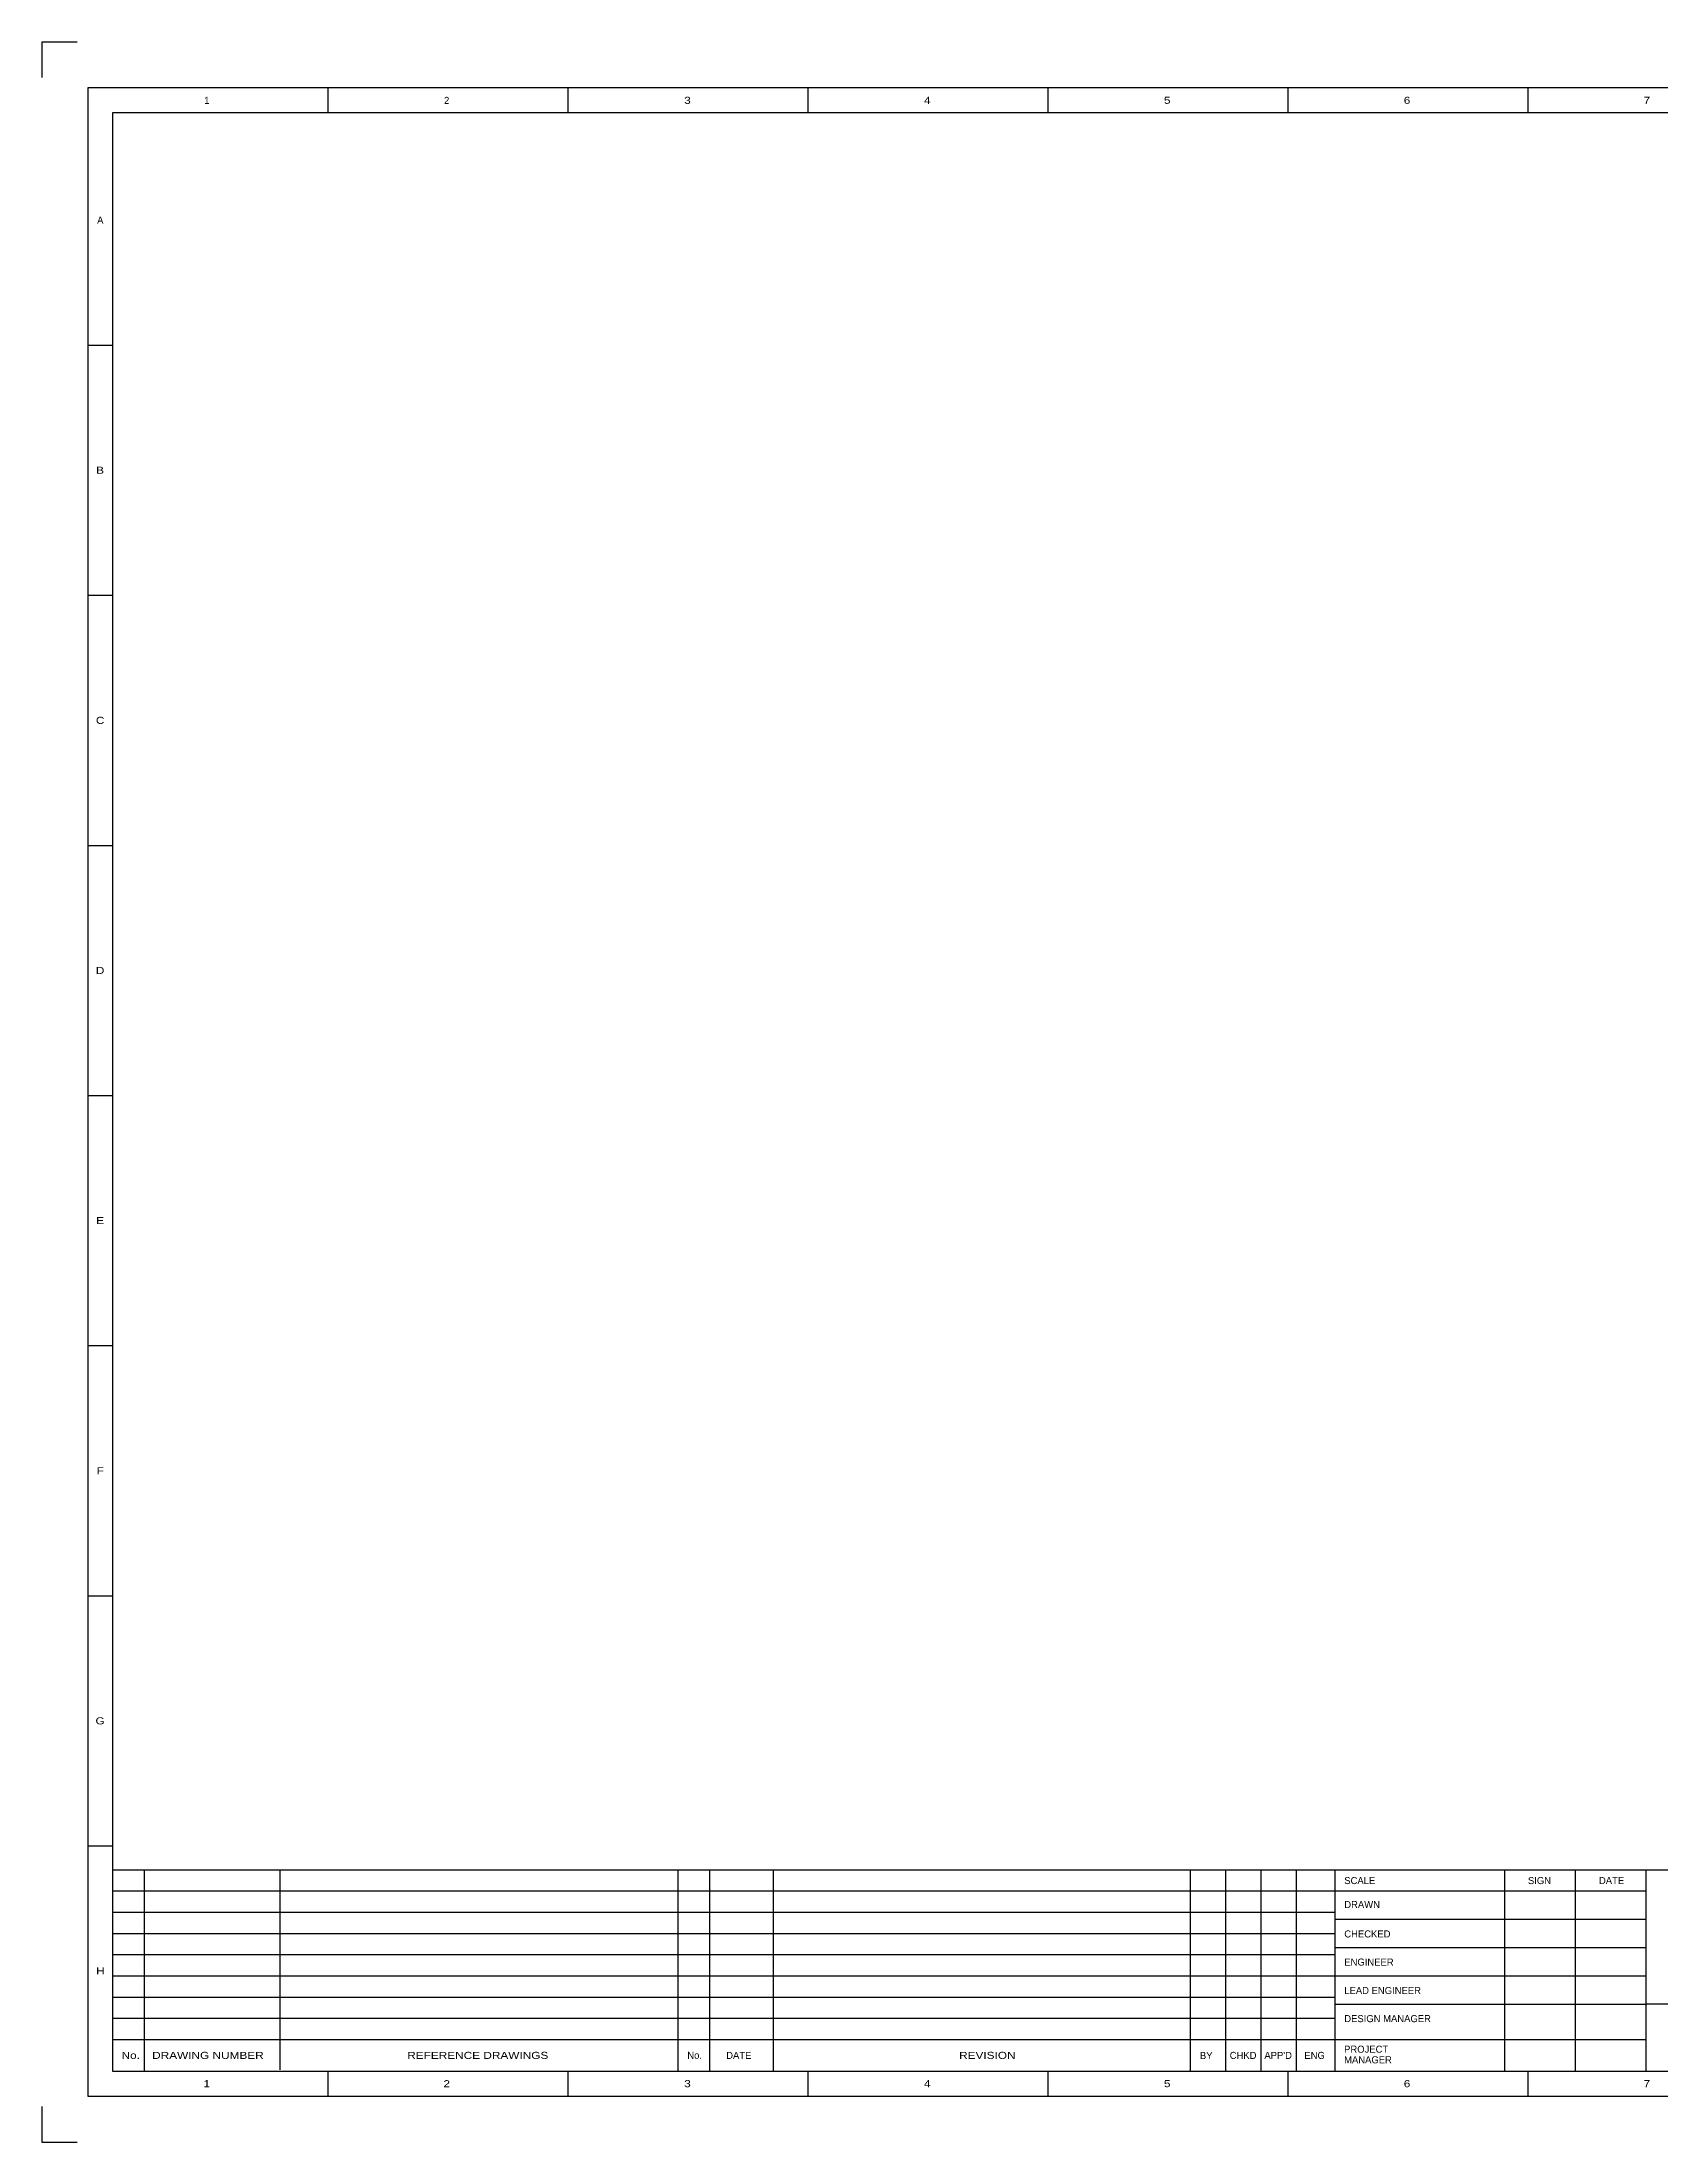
# Model space of a CAD drawing. Extents: x 0 to 420, y -1 to 296.
# Drawn here: x -0.2 to 228.7, y -0.6 to 296.4 of the extents above; entities that cross this region are included whole.
import ezdxf
from ezdxf.enums import TextEntityAlignment as Align

# ---------------------------------------------------------------- set-up
doc = ezdxf.new("R2010")
doc.units = 0
doc.header["$MEASUREMENT"] = 0
doc.layers.add('-CS', color=7, linetype='CONTINUOUS')
doc.layers.add('A1-CS', color=7, linetype='CONTINUOUS')

msp = doc.modelspace()

# ---------------------------------------------------------------- linework, layer by layer
at = {"layer": '-CS', "color": 212, "linetype": 'CONTINUOUS', "ltscale": 0.5}
for p, q in [((-0.226262, 296.396298), (-0.226262, 291.396298)), ((4.773739, 296.396298), (-0.226262, 296.396298)), ((413.773738, 289.896298), (6.273739, 289.896298)), ((6.273739, 289.896298), (6.273739, 5.896298)), ((40.233739, 289.896298), (40.233739, 286.396298)), ((74.183739, 289.896298), (74.183739, 286.396298)), ((108.148738, 289.896298), (108.148738, 286.396298)), ((142.113739, 289.896298), (142.113739, 286.396298)), ((176.063739, 289.896298), (176.063739, 286.396298)), ((210.023739, 289.896298), (210.023739, 286.396298)), ((410.273738, 286.396298), (9.773739, 286.396298)), ((9.773739, 286.396298), (9.773739, 9.396297)), ((6.273739, 253.521298), (9.773739, 253.521298)), ((6.273739, 218.146298), (9.768738, 218.146298)), ((6.273739, 182.771298), (9.768738, 182.771298)), ((6.273739, 147.396298), (9.768738, 147.396298)), ((6.273739, 112.021298), (9.768738, 112.021298)), ((6.273739, 76.646298), (9.768738, 76.646298)), ((6.273739, 41.271298), (9.768738, 41.271298)), ((9.773739, 37.896298), (410.273738, 37.896298)), ((14.273739, 9.396297), (14.273739, 37.896298)), ((89.773738, 9.396297), (89.773738, 37.896298)), ((94.273738, 9.396297), (94.273738, 37.896298)), ((103.273738, 9.396297), (103.273738, 37.896298)), ((162.273739, 9.396297), (162.273739, 37.896298)), ((167.273739, 9.396297), (167.273739, 37.896298)), ((172.273739, 9.396297), (172.273739, 37.896298)), ((177.273739, 9.396297), (177.273739, 37.896298)), ((182.773739, 9.396297), (182.773739, 37.896298)), ((206.773739, 9.396297), (206.773739, 37.896298)), ((216.773739, 9.396297), (216.773739, 37.896298)), ((226.773739, 9.396297), (226.773739, 37.896298)), ((9.773739, 34.896298), (182.773739, 34.896298)), ((182.773739, 34.896298), (226.773739, 34.896298)), ((9.773739, 31.896297), (182.773739, 31.896297)), ((182.773739, 30.896297), (226.773739, 30.896297)), ((9.773739, 28.896297), (182.773739, 28.896297)), ((182.773739, 26.896297), (226.773739, 26.896297)), ((9.773739, 25.896297), (182.773739, 25.896297)), ((9.773739, 22.896297), (182.773739, 22.896297)), ((182.773739, 22.896297), (226.773739, 22.896297)), ((9.773739, 19.896297), (182.773739, 19.896297)), ((182.773739, 18.896297), (226.773739, 18.896297)), ((251.273739, 18.896297), (226.773739, 18.896297)), ((9.773739, 16.896297), (182.773739, 16.896297)), ((9.773739, 13.896297), (182.773739, 13.896297)), ((182.773739, 13.896297), (226.773739, 13.896297)), ((9.773739, 9.396297), (410.273738, 9.396297)), ((40.233739, 9.396297), (40.233739, 5.896298)), ((74.183739, 9.396297), (74.183739, 5.896298)), ((108.148738, 9.396297), (108.148738, 5.896298)), ((142.113739, 9.396297), (142.113739, 5.896298)), ((176.063739, 9.396297), (176.063739, 5.896298)), ((210.023739, 9.396297), (210.023739, 5.896298)), ((-0.226262, 4.396298), (-0.226262, -0.603703)), ((6.273739, 5.896298), (413.773738, 5.896298)), ((-0.226262, -0.603703), (4.773739, -0.603703))]:
    msp.add_line(p, q, dxfattribs=at)
at = {"layer": 'A1-CS', "color": 212, "linetype": 'CONTINUOUS', "ltscale": 0.5}
for p, q in [((-0.226262, 296.396298), (-0.226262, 291.396298)), ((4.773739, 296.396298), (-0.226262, 296.396298)), ((413.773738, 289.896298), (6.273739, 289.896298)), ((6.273739, 289.896298), (6.273739, 5.896298)), ((40.233739, 289.896298), (40.233739, 286.396298)), ((74.183739, 289.896298), (74.183739, 286.396298)), ((108.148738, 289.896298), (108.148738, 286.396298)), ((142.113739, 289.896298), (142.113739, 286.396298)), ((176.063739, 289.896298), (176.063739, 286.396298)), ((210.023739, 289.896298), (210.023739, 286.396298)), ((410.273738, 286.396298), (9.773739, 286.396298)), ((9.773739, 286.396298), (9.773739, 9.396297)), ((6.273739, 253.521298), (9.773739, 253.521298)), ((6.273739, 218.146298), (9.768738, 218.146298)), ((6.273739, 182.771298), (9.768738, 182.771298)), ((6.273739, 147.396298), (9.768738, 147.396298)), ((6.273739, 112.021298), (9.768738, 112.021298)), ((6.273739, 76.646298), (9.768738, 76.646298)), ((6.273739, 41.271298), (9.768738, 41.271298)), ((9.773739, 37.896298), (410.273738, 37.896298)), ((14.273739, 9.396297), (14.273739, 37.896298)), ((33.484738, 9.598669), (33.484738, 37.896298)), ((89.773738, 9.396297), (89.773738, 37.896298)), ((94.273738, 9.396297), (94.273738, 37.896298)), ((103.273738, 9.396297), (103.273738, 37.896298)), ((162.273739, 9.396297), (162.273739, 37.896298)), ((167.273739, 9.396297), (167.273739, 37.896298)), ((172.273739, 9.396297), (172.273739, 37.896298)), ((177.273739, 9.396297), (177.273739, 37.896298)), ((182.773739, 9.396297), (182.773739, 37.896298)), ((206.773739, 9.396297), (206.773739, 37.896298)), ((216.773739, 9.396297), (216.773739, 37.896298)), ((226.773739, 9.396297), (226.773739, 37.896298)), ((9.773739, 34.896298), (182.773739, 34.896298)), ((182.773739, 34.896298), (226.773739, 34.896298)), ((9.773739, 31.896297), (182.773739, 31.896297)), ((182.773739, 30.896297), (226.773739, 30.896297)), ((9.773739, 28.896297), (182.773739, 28.896297)), ((182.773739, 26.896297), (226.773739, 26.896297)), ((9.773739, 25.896297), (182.773739, 25.896297)), ((9.773739, 22.896297), (182.773739, 22.896297)), ((182.773739, 22.896297), (226.773739, 22.896297)), ((9.773739, 19.896297), (182.773739, 19.896297)), ((182.773739, 18.896297), (226.773739, 18.896297)), ((251.273739, 18.896297), (226.773739, 18.896297)), ((9.773739, 16.896297), (182.773739, 16.896297)), ((9.773739, 13.896297), (182.773739, 13.896297)), ((182.773739, 13.896297), (226.773739, 13.896297)), ((9.773739, 9.396297), (410.273738, 9.396297)), ((40.233739, 9.396297), (40.233739, 5.896298)), ((74.183739, 9.396297), (74.183739, 5.896298)), ((108.148738, 9.396297), (108.148738, 5.896298)), ((142.113739, 9.396297), (142.113739, 5.896298)), ((176.063739, 9.396297), (176.063739, 5.896298)), ((210.023739, 9.396297), (210.023739, 5.896298)), ((-0.226262, 4.396298), (-0.226262, -0.603703)), ((6.273739, 5.896298), (413.773738, 5.896298)), ((-0.226262, -0.603703), (4.773739, -0.603703))]:
    msp.add_line(p, q, dxfattribs=at)

# ---------------------------------------------------------------- texts
at = {"layer": '-CS', "color": 212, "linetype": 'CONTINUOUS', "ltscale": 0.5}
for s, height, p in [('1', 0.995, (23.098739, 288.146298)), ('2', 0.995, (57.038739, 288.146298)), ('A', 0.995, (8.023739, 271.206298)), ('SIGN', 1, (211.673739, 36.371297)), ('DATE', 1, (221.868739, 36.371297)), ('No.', 1, (92.128738, 11.646297)), ('DATE', 1, (98.373739, 11.646297)), ('BY', 1, (164.513738, 11.626298)), ('CHKD', 1, (169.733738, 11.646297)), ("APP'D", 1, (174.693738, 11.646297)), ('ENG', 1, (179.853738, 11.646297))]:
    msp.add_text(s, height=height, dxfattribs=at).set_placement(p, align=Align.MIDDLE)
at = {"layer": '-CS', "color": 212, "linetype": 'CONTINUOUS', "ltscale": 0.5, "width": 1.25}
for s, p in [('3', (91.108739, 288.146298)), ('4', (125.043739, 288.146298)), ('5', (158.993739, 288.146298)), ('6', (192.928739, 288.146298)), ('7', (226.863739, 288.146298)), ('B', (7.993739, 235.836298)), ('C', (8.008738, 200.456298)), ('D', (7.998739, 165.086298)), ('E', (7.998739, 129.706298)), ('F', (8.023739, 94.336298)), ('G', (7.998739, 58.956297)), ('H', (8.038738, 23.586298)), ('1', (23.093739, 7.646298)), ('2', (57.043739, 7.646298)), ('3', (91.108739, 7.646298)), ('4', (125.043739, 7.646298)), ('5', (158.993739, 7.646298)), ('6', (192.928739, 7.646298)), ('7', (226.863739, 7.646298))]:
    msp.add_text(s, height=1, dxfattribs=at).set_placement(p, align=Align.MIDDLE)
at = {"layer": '-CS', "color": 212, "linetype": 'CONTINUOUS', "ltscale": 0.5}
for s, p in [('SCALE', (184.048739, 36.371297)), ('DRAWN', (184.048739, 32.976298)), ('CHECKED', (184.048739, 28.821298)), ('ENGINEER', (184.048739, 24.841298)), ('LEAD ENGINEER', (184.048739, 20.821298)), ('DESIGN MANAGER', (184.048739, 16.846297)), ('PROJECT', (184.023739, 12.521297)), ('MANAGER', (184.023739, 11.021297))]:
    msp.add_text(s, height=1, dxfattribs=at).set_placement(p, align=Align.MIDDLE_LEFT)
at = {"layer": '-CS', "color": 212, "linetype": 'CONTINUOUS', "ltscale": 0.5, "width": 1.25}
for s, p in [('No.', (11.033739, 11.646297)), ('DRAWING NUMBER', (15.363739, 11.646297)), ('REFERENCE DRAWINGS', (51.453739, 11.646297)), ('REVISION', (129.548739, 11.646297))]:
    msp.add_text(s, height=1, dxfattribs=at).set_placement(p, align=Align.MIDDLE_LEFT)
at = {"layer": 'A1-CS', "color": 212, "linetype": 'CONTINUOUS', "ltscale": 0.5}
for s, height, p in [('1', 0.995, (23.098739, 288.146298)), ('2', 0.995, (57.038739, 288.146298)), ('A', 0.995, (8.023739, 271.206298)), ('SIGN', 1, (211.673739, 36.371297)), ('DATE', 1, (221.868739, 36.371297)), ('No.', 1, (92.128738, 11.646297)), ('DATE', 1, (98.373739, 11.646297)), ('BY', 1, (164.513738, 11.626298)), ('CHKD', 1, (169.733738, 11.646297)), ("APP'D", 1, (174.693738, 11.646297)), ('ENG', 1, (179.853738, 11.646297))]:
    msp.add_text(s, height=height, dxfattribs=at).set_placement(p, align=Align.MIDDLE)
at = {"layer": 'A1-CS', "color": 212, "linetype": 'CONTINUOUS', "ltscale": 0.5, "width": 1.25}
for s, p in [('3', (91.108739, 288.146298)), ('4', (125.043739, 288.146298)), ('5', (158.993739, 288.146298)), ('6', (192.928739, 288.146298)), ('7', (226.863739, 288.146298)), ('B', (7.993739, 235.836298)), ('C', (8.008738, 200.456298)), ('D', (7.998739, 165.086298)), ('E', (7.998739, 129.706298)), ('F', (8.023739, 94.336298)), ('G', (7.998739, 58.956297)), ('H', (8.038738, 23.586298)), ('1', (23.093739, 7.646298)), ('2', (57.043739, 7.646298)), ('3', (91.108739, 7.646298)), ('4', (125.043739, 7.646298)), ('5', (158.993739, 7.646298)), ('6', (192.928739, 7.646298)), ('7', (226.863739, 7.646298))]:
    msp.add_text(s, height=1, dxfattribs=at).set_placement(p, align=Align.MIDDLE)
at = {"layer": 'A1-CS', "color": 212, "linetype": 'CONTINUOUS', "ltscale": 0.5}
for s, p in [('SCALE', (184.048739, 36.371297)), ('DRAWN', (184.048739, 32.976298)), ('CHECKED', (184.048739, 28.821298)), ('ENGINEER', (184.048739, 24.841298)), ('LEAD ENGINEER', (184.048739, 20.821298)), ('DESIGN MANAGER', (184.048739, 16.846297)), ('PROJECT', (184.023739, 12.521297)), ('MANAGER', (184.023739, 11.021297))]:
    msp.add_text(s, height=1, dxfattribs=at).set_placement(p, align=Align.MIDDLE_LEFT)
at = {"layer": 'A1-CS', "color": 212, "linetype": 'CONTINUOUS', "ltscale": 0.5, "width": 1.25}
for s, p in [('No.', (11.033739, 11.646297)), ('DRAWING NUMBER', (15.363739, 11.646297)), ('REFERENCE DRAWINGS', (51.453739, 11.646297)), ('REVISION', (129.548739, 11.646297))]:
    msp.add_text(s, height=1, dxfattribs=at).set_placement(p, align=Align.MIDDLE_LEFT)

doc.saveas('drawing.dxf')
